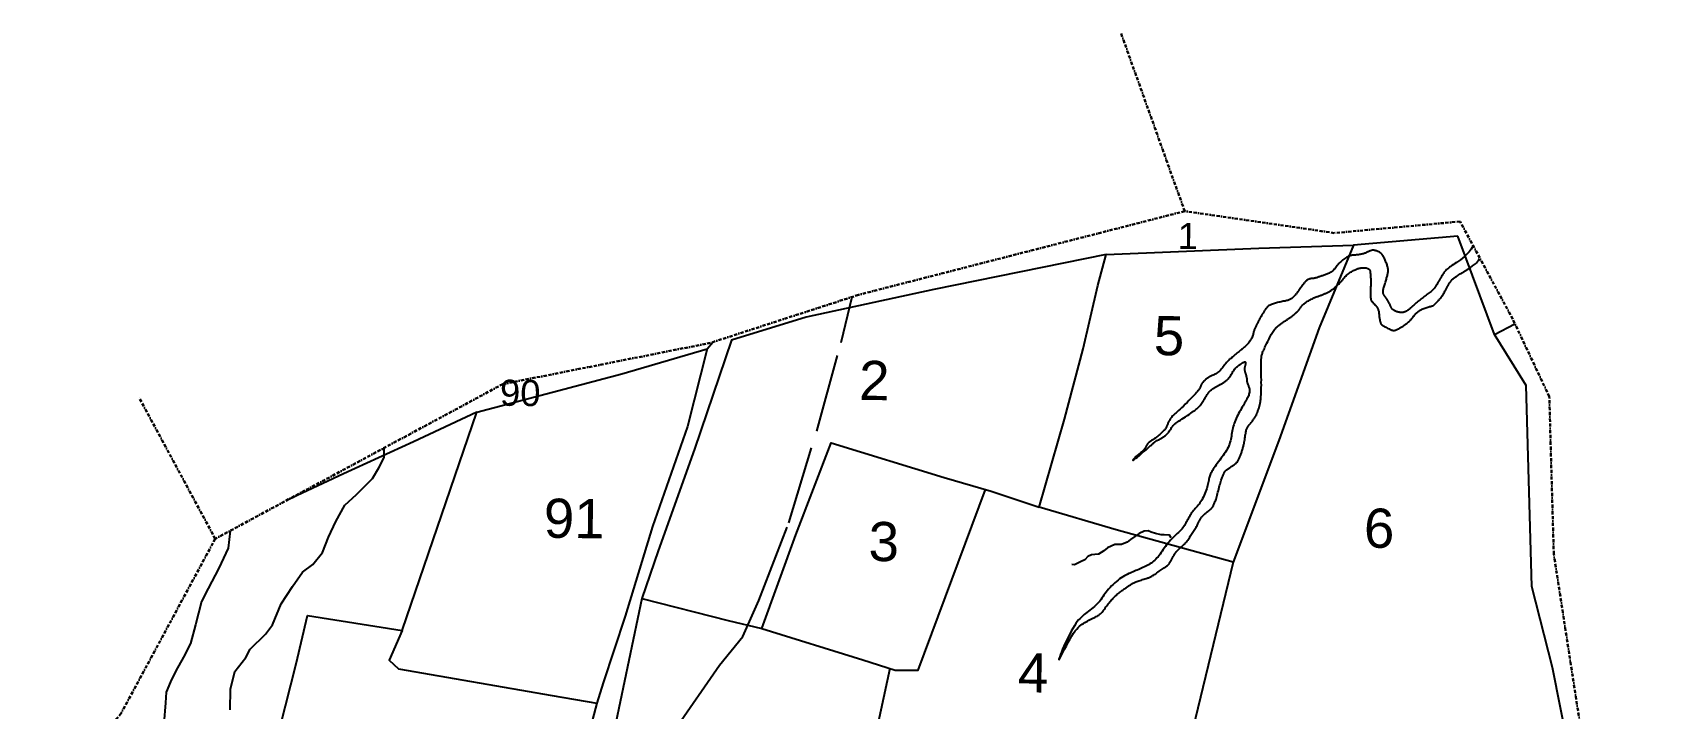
# Model space of a CAD drawing. Header units: inches. Extents: x 304037 to 460575, y 1453943 to 1639883.
# Drawn here: x 341790 to 342824, y 1601102 to 1601528 of the extents above; entities that cross this region are included whole.
import ezdxf

# ---------------------------------------------------------------- set-up
doc = ezdxf.new("R2010")
doc.units = ezdxf.units.IN
doc.header["$MEASUREMENT"] = 0
doc.linetypes.add('ACAD_ISO02W100', pattern=[15, 12, -3])
doc.linetypes.add('BORDER', pattern=[1.75, 0.5, -0.25, 0.5, -0.25, 0, -0.25])
for name, color, linetype in [('CARTTRACK', 30, 'ACAD_ISO02W100'), ('NALA', 4, 'Continuous'), ('SURVEY_BND', 7, 'Continuous'), ('SURVEY_NO', 7, 'Continuous'), ('VILLAGE_AREA', 1, 'Continuous')]:
    doc.layers.add(name, color=color, linetype=linetype)
doc.layers.add('VILL_BOUNDARY', color=6, linetype='BORDER', lineweight=30)
doc.styles.get("Standard").update_dxf_attribs({"font": 'arial.ttf'})

# ---------------------------------------------------------------- blocks, each defined once
blk = doc.blocks.new('KANUPURUPALLE')
at = {"layer": 'CARTTRACK'}
blk.add_lwpolyline([(-505.95, 1123.15), (-499.32, 1133.04), (-495.8, 1137.51), (-493.38, 1143.06), (-488.97, 1155), (-484.88, 1169.11), (-481.31, 1182.71), (-479.71, 1189.74)], dxfattribs=at)
at = {"layer": 'NALA'}
for points in [[(-384.65, 1198.82), (-384.97, 1198.33), (-385.29, 1197.9), (-385.62, 1197.53), (-385.95, 1197.2), (-386.27, 1196.92), (-386.58, 1196.67), (-386.88, 1196.45), (-387.16, 1196.25), (-387.42, 1196.08), (-387.66, 1195.92), (-387.88, 1195.77), (-388.07, 1195.63), (-388.26, 1195.51), (-388.42, 1195.38), (-388.57, 1195.27), (-388.7, 1195.15), (-388.82, 1195.03), (-388.92, 1194.91), (-389.02, 1194.8), (-389.1, 1194.68), (-389.18, 1194.56), (-389.25, 1194.45), (-389.32, 1194.33), (-389.38, 1194.22), (-389.44, 1194.1), (-389.51, 1193.99), (-389.57, 1193.88), (-389.63, 1193.77), (-389.69, 1193.66), (-389.75, 1193.56), (-389.81, 1193.45), (-389.87, 1193.34), (-389.93, 1193.24), (-389.99, 1193.13), (-390.05, 1193.03), (-390.11, 1192.92), (-390.17, 1192.82), (-390.23, 1192.73), (-390.28, 1192.63), (-390.34, 1192.55), (-390.39, 1192.46), (-390.45, 1192.38), (-390.51, 1192.3), (-390.57, 1192.22), (-390.65, 1192.14), (-390.73, 1192.06), (-390.81, 1191.97), (-390.92, 1191.88), (-391.03, 1191.78), (-391.16, 1191.68), (-391.3, 1191.57), (-391.44, 1191.45), (-391.6, 1191.33), (-391.75, 1191.21), (-391.91, 1191.09), (-392.07, 1190.97), (-392.23, 1190.85), (-392.38, 1190.73), (-392.53, 1190.6), (-392.68, 1190.48), (-392.83, 1190.36), (-392.98, 1190.24), (-393.12, 1190.12), (-393.26, 1189.99), (-393.39, 1189.87), (-393.53, 1189.75), (-393.65, 1189.63), (-393.78, 1189.51), (-393.9, 1189.4), (-394.01, 1189.3), (-394.12, 1189.2), (-394.22, 1189.1), (-394.31, 1189.02), (-394.4, 1188.95), (-394.49, 1188.88), (-394.57, 1188.82), (-394.64, 1188.76), (-394.72, 1188.72), (-394.79, 1188.68), (-394.86, 1188.64), (-394.93, 1188.61), (-395.01, 1188.58), (-395.08, 1188.55), (-395.16, 1188.53), (-395.23, 1188.51), (-395.31, 1188.5), (-395.39, 1188.49), (-395.47, 1188.49), (-395.55, 1188.48), (-395.63, 1188.49), (-395.71, 1188.49), (-395.79, 1188.5), (-395.87, 1188.51), (-395.96, 1188.53), (-396.04, 1188.55), (-396.13, 1188.57), (-396.22, 1188.6), (-396.31, 1188.63), (-396.39, 1188.66), (-396.48, 1188.69), (-396.56, 1188.73), (-396.64, 1188.77), (-396.71, 1188.81), (-396.78, 1188.85), (-396.83, 1188.89), (-396.88, 1188.93), (-396.93, 1188.98), (-396.97, 1189.02), (-397, 1189.07), (-397.03, 1189.12), (-397.06, 1189.17), (-397.09, 1189.23), (-397.12, 1189.29), (-397.14, 1189.35), (-397.17, 1189.42), (-397.21, 1189.5), (-397.24, 1189.57), (-397.28, 1189.65), (-397.32, 1189.73), (-397.36, 1189.82), (-397.41, 1189.91), (-397.46, 1190), (-397.51, 1190.09), (-397.57, 1190.18), (-397.63, 1190.27), (-397.68, 1190.36), (-397.74, 1190.45), (-397.8, 1190.53), (-397.85, 1190.6), (-397.9, 1190.67), (-397.95, 1190.74), (-397.99, 1190.8), (-398.04, 1190.86), (-398.08, 1190.91), (-398.12, 1190.97), (-398.15, 1191.02), (-398.19, 1191.07), (-398.22, 1191.12), (-398.25, 1191.17), (-398.28, 1191.22), (-398.3, 1191.26), (-398.32, 1191.31), (-398.34, 1191.36), (-398.36, 1191.42), (-398.37, 1191.47), (-398.38, 1191.52), (-398.38, 1191.58), (-398.38, 1191.65), (-398.38, 1191.73), (-398.37, 1191.81), (-398.35, 1191.91), (-398.33, 1192.02), (-398.3, 1192.15), (-398.26, 1192.28), (-398.22, 1192.43), (-398.18, 1192.59), (-398.14, 1192.75), (-398.09, 1192.91), (-398.04, 1193.08), (-397.99, 1193.24), (-397.95, 1193.4), (-397.9, 1193.55), (-397.86, 1193.7), (-397.81, 1193.85), (-397.78, 1193.99), (-397.74, 1194.13), (-397.71, 1194.27), (-397.69, 1194.4), (-397.67, 1194.53), (-397.65, 1194.65), (-397.64, 1194.77), (-397.64, 1194.9), (-397.65, 1195.02), (-397.66, 1195.14), (-397.68, 1195.26), (-397.7, 1195.39), (-397.74, 1195.52), (-397.78, 1195.65), (-397.83, 1195.78), (-397.88, 1195.92), (-397.94, 1196.05), (-398, 1196.19), (-398.06, 1196.32), (-398.12, 1196.46), (-398.18, 1196.6), (-398.24, 1196.73), (-398.3, 1196.86), (-398.37, 1196.99), (-398.44, 1197.11), (-398.52, 1197.22), (-398.6, 1197.33), (-398.69, 1197.43), (-398.79, 1197.52), (-398.9, 1197.6), (-399.02, 1197.67), (-399.13, 1197.73), (-399.25, 1197.78), (-399.37, 1197.83), (-399.48, 1197.87), (-399.59, 1197.9), (-399.69, 1197.92), (-399.78, 1197.94), (-399.87, 1197.95), (-399.95, 1197.96), (-400.04, 1197.96), (-400.11, 1197.95), (-400.19, 1197.93), (-400.28, 1197.91), (-400.36, 1197.89), (-400.44, 1197.85), (-400.53, 1197.82), (-400.62, 1197.78), (-400.71, 1197.73), (-400.8, 1197.69), (-400.89, 1197.65), (-400.98, 1197.6), (-401.07, 1197.56), (-401.17, 1197.52), (-401.26, 1197.48), (-401.36, 1197.45), (-401.47, 1197.41), (-401.57, 1197.38), (-401.69, 1197.35), (-401.81, 1197.32), (-401.94, 1197.29), (-402.08, 1197.27), (-402.23, 1197.25), (-402.37, 1197.23), (-402.52, 1197.21), (-402.66, 1197.19), (-402.8, 1197.18), (-402.93, 1197.17), (-403.05, 1197.15), (-403.17, 1197.14), (-403.28, 1197.12), (-403.39, 1197.1), (-403.5, 1197.07), (-403.61, 1197.04), (-403.73, 1196.99), (-403.86, 1196.92), (-404, 1196.85), (-404.15, 1196.75), (-404.31, 1196.65), (-404.47, 1196.54), (-404.62, 1196.41), (-404.78, 1196.28), (-404.93, 1196.14), (-405.07, 1195.99), (-405.21, 1195.84), (-405.33, 1195.69), (-405.45, 1195.54), (-405.57, 1195.39), (-405.68, 1195.24), (-405.79, 1195.1), (-405.9, 1194.97), (-406.02, 1194.85), (-406.14, 1194.74), (-406.26, 1194.63), (-406.38, 1194.54), (-406.51, 1194.46), (-406.64, 1194.38), (-406.78, 1194.32), (-406.91, 1194.25), (-407.04, 1194.19), (-407.17, 1194.14), (-407.3, 1194.09), (-407.43, 1194.04), (-407.56, 1194), (-407.68, 1193.95), (-407.8, 1193.91), (-407.92, 1193.87), (-408.04, 1193.83), (-408.15, 1193.79), (-408.26, 1193.75), (-408.37, 1193.71), (-408.47, 1193.67), (-408.58, 1193.64), (-408.69, 1193.6), (-408.8, 1193.58), (-408.91, 1193.55), (-409.03, 1193.53), (-409.15, 1193.51), (-409.28, 1193.5), (-409.4, 1193.48), (-409.52, 1193.46), (-409.64, 1193.43), (-409.75, 1193.4), (-409.86, 1193.36), (-409.96, 1193.3), (-410.06, 1193.24), (-410.16, 1193.16), (-410.25, 1193.08), (-410.33, 1192.98), (-410.42, 1192.87), (-410.51, 1192.76), (-410.6, 1192.64), (-410.7, 1192.51), (-410.8, 1192.37), (-410.89, 1192.23), (-410.99, 1192.08), (-411.09, 1191.94), (-411.19, 1191.8), (-411.28, 1191.66), (-411.37, 1191.53), (-411.46, 1191.41), (-411.55, 1191.3), (-411.63, 1191.19), (-411.71, 1191.09), (-411.79, 1191), (-411.86, 1190.9), (-411.94, 1190.82), (-412.02, 1190.73), (-412.1, 1190.65), (-412.19, 1190.57), (-412.27, 1190.49), (-412.36, 1190.41), (-412.45, 1190.34), (-412.55, 1190.28), (-412.65, 1190.22), (-412.75, 1190.17), (-412.87, 1190.13), (-412.98, 1190.09), (-413.11, 1190.06), (-413.24, 1190.03), (-413.37, 1190), (-413.52, 1189.97), (-413.67, 1189.95), (-413.83, 1189.91), (-413.99, 1189.88), (-414.16, 1189.83), (-414.33, 1189.79), (-414.51, 1189.74), (-414.68, 1189.69), (-414.84, 1189.65), (-415, 1189.6), (-415.16, 1189.55), (-415.3, 1189.51), (-415.43, 1189.46), (-415.55, 1189.41), (-415.67, 1189.36), (-415.78, 1189.29), (-415.89, 1189.21), (-416.01, 1189.11), (-416.12, 1188.98), (-416.24, 1188.84), (-416.36, 1188.67), (-416.49, 1188.5), (-416.61, 1188.31), (-416.72, 1188.12), (-416.84, 1187.93), (-416.94, 1187.75), (-417.03, 1187.58), (-417.11, 1187.44), (-417.19, 1187.3), (-417.25, 1187.19), (-417.3, 1187.08), (-417.35, 1186.99), (-417.4, 1186.9), (-417.44, 1186.81), (-417.48, 1186.73), (-417.53, 1186.65), (-417.57, 1186.56), (-417.61, 1186.48), (-417.65, 1186.39), (-417.7, 1186.3), (-417.74, 1186.21), (-417.78, 1186.12), (-417.82, 1186.03), (-417.87, 1185.94), (-417.91, 1185.84), (-417.95, 1185.74), (-417.99, 1185.64), (-418.03, 1185.54), (-418.07, 1185.43), (-418.1, 1185.32), (-418.13, 1185.2), (-418.16, 1185.08), (-418.19, 1184.95), (-418.22, 1184.83), (-418.25, 1184.69), (-418.29, 1184.55), (-418.34, 1184.41), (-418.4, 1184.26), (-418.48, 1184.11), (-418.57, 1183.96), (-418.67, 1183.8), (-418.78, 1183.64), (-418.9, 1183.49), (-419.03, 1183.34), (-419.16, 1183.2), (-419.28, 1183.06), (-419.41, 1182.94), (-419.53, 1182.83), (-419.64, 1182.73), (-419.75, 1182.64), (-419.86, 1182.55), (-419.97, 1182.47), (-420.09, 1182.38), (-420.21, 1182.28), (-420.33, 1182.18), (-420.47, 1182.07), (-420.61, 1181.95), (-420.76, 1181.82), (-420.9, 1181.69), (-421.05, 1181.56), (-421.19, 1181.43), (-421.32, 1181.32), (-421.44, 1181.21), (-421.56, 1181.11), (-421.66, 1181.03), (-421.76, 1180.95), (-421.85, 1180.87), (-421.94, 1180.79), (-422.03, 1180.69), (-422.13, 1180.59), (-422.23, 1180.47), (-422.34, 1180.32), (-422.46, 1180.16), (-422.58, 1179.99), (-422.71, 1179.81), (-422.85, 1179.64), (-422.99, 1179.46), (-423.13, 1179.3), (-423.28, 1179.14), (-423.42, 1179.01), (-423.57, 1178.89), (-423.71, 1178.79), (-423.85, 1178.7), (-423.99, 1178.63), (-424.13, 1178.56), (-424.26, 1178.5), (-424.38, 1178.44), (-424.5, 1178.38), (-424.61, 1178.33), (-424.72, 1178.27), (-424.82, 1178.22), (-424.92, 1178.16), (-425.02, 1178.1), (-425.11, 1178.03), (-425.21, 1177.96), (-425.3, 1177.89), (-425.4, 1177.81), (-425.49, 1177.72), (-425.58, 1177.63), (-425.67, 1177.54), (-425.75, 1177.45), (-425.83, 1177.35), (-425.9, 1177.26), (-425.96, 1177.17), (-426.01, 1177.08), (-426.05, 1176.99), (-426.1, 1176.9), (-426.13, 1176.81), (-426.17, 1176.73), (-426.2, 1176.65), (-426.23, 1176.57), (-426.26, 1176.5), (-426.3, 1176.42), (-426.35, 1176.33), (-426.41, 1176.24), (-426.49, 1176.12), (-426.6, 1175.98), (-426.74, 1175.82), (-426.91, 1175.62), (-427.12, 1175.39), (-427.36, 1175.13), (-427.62, 1174.85), (-427.9, 1174.56), (-428.19, 1174.26), (-428.47, 1173.97), (-428.75, 1173.69), (-429.01, 1173.44), (-429.25, 1173.21), (-429.46, 1173.01), (-429.66, 1172.83), (-429.83, 1172.67), (-429.99, 1172.53), (-430.13, 1172.4), (-430.25, 1172.28), (-430.37, 1172.16), (-430.47, 1172.04), (-430.56, 1171.93), (-430.65, 1171.81), (-430.73, 1171.7), (-430.79, 1171.58), (-430.86, 1171.47), (-430.92, 1171.36), (-430.97, 1171.25), (-431.02, 1171.14), (-431.07, 1171.03), (-431.11, 1170.92), (-431.15, 1170.82), (-431.19, 1170.72), (-431.23, 1170.62), (-431.27, 1170.53), (-431.3, 1170.45), (-431.34, 1170.37), (-431.38, 1170.29), (-431.42, 1170.22), (-431.47, 1170.15), (-431.53, 1170.07), (-431.6, 1169.99), (-431.68, 1169.9), (-431.78, 1169.8), (-431.89, 1169.69), (-432.02, 1169.57), (-432.16, 1169.44), (-432.3, 1169.31), (-432.45, 1169.18), (-432.59, 1169.06), (-432.73, 1168.94), (-432.86, 1168.83), (-432.97, 1168.74), (-433.08, 1168.66), (-433.17, 1168.59), (-433.26, 1168.53), (-433.34, 1168.48), (-433.41, 1168.43), (-433.48, 1168.39), (-433.55, 1168.35), (-433.61, 1168.3), (-433.68, 1168.26), (-433.75, 1168.21), (-433.81, 1168.16), (-433.88, 1168.11), (-433.94, 1168.06), (-434, 1168), (-434.05, 1167.94), (-434.11, 1167.88), (-434.16, 1167.82), (-434.2, 1167.75), (-434.25, 1167.68), (-434.29, 1167.61), (-434.34, 1167.54), (-434.38, 1167.46), (-434.43, 1167.38), (-434.48, 1167.29), (-434.53, 1167.2), (-434.58, 1167.12), (-434.64, 1167.03), (-434.71, 1166.93), (-434.78, 1166.84), (-434.86, 1166.75), (-434.95, 1166.66), (-435.05, 1166.57), (-435.16, 1166.48), (-435.28, 1166.39), (-435.4, 1166.29), (-435.53, 1166.2), (-435.66, 1166.09), (-435.79, 1165.98), (-435.91, 1165.87), (-436.04, 1165.74), (-436.15, 1165.62), (-436.25, 1165.5), (-436.33, 1165.4), (-436.37, 1165.33), (-436.37, 1165.29), (-436.34, 1165.29), (-436.25, 1165.34), (-436.1, 1165.45), (-435.91, 1165.6), (-435.68, 1165.79), (-435.42, 1166.01), (-435.16, 1166.25), (-434.89, 1166.49), (-434.62, 1166.72), (-434.38, 1166.94), (-434.17, 1167.13), (-433.99, 1167.3), (-433.83, 1167.44), (-433.69, 1167.57), (-433.57, 1167.67), (-433.47, 1167.77), (-433.38, 1167.85), (-433.3, 1167.92), (-433.23, 1167.99), (-433.16, 1168.05), (-433.1, 1168.1), (-433.04, 1168.15), (-432.98, 1168.2), (-432.93, 1168.24), (-432.88, 1168.28), (-432.82, 1168.32), (-432.77, 1168.35), (-432.71, 1168.38), (-432.65, 1168.41), (-432.59, 1168.44), (-432.53, 1168.47), (-432.47, 1168.5), (-432.41, 1168.53), (-432.35, 1168.56), (-432.29, 1168.59), (-432.23, 1168.63), (-432.17, 1168.66), (-432.11, 1168.7), (-432.04, 1168.74), (-431.97, 1168.78), (-431.9, 1168.83), (-431.82, 1168.88), (-431.73, 1168.94), (-431.64, 1169.01), (-431.54, 1169.08), (-431.44, 1169.16), (-431.34, 1169.25), (-431.23, 1169.35), (-431.13, 1169.45), (-431.03, 1169.57), (-430.94, 1169.69), (-430.85, 1169.83), (-430.76, 1169.96), (-430.67, 1170.1), (-430.59, 1170.24), (-430.5, 1170.37), (-430.42, 1170.5), (-430.34, 1170.61), (-430.26, 1170.72), (-430.17, 1170.81), (-430.08, 1170.9), (-429.97, 1170.99), (-429.85, 1171.08), (-429.71, 1171.18), (-429.55, 1171.29), (-429.36, 1171.42), (-429.14, 1171.56), (-428.9, 1171.72), (-428.65, 1171.9), (-428.38, 1172.07), (-428.11, 1172.25), (-427.85, 1172.43), (-427.6, 1172.61), (-427.37, 1172.77), (-427.16, 1172.93), (-426.98, 1173.07), (-426.81, 1173.2), (-426.67, 1173.33), (-426.53, 1173.46), (-426.41, 1173.58), (-426.29, 1173.71), (-426.19, 1173.84), (-426.08, 1173.98), (-425.97, 1174.13), (-425.87, 1174.28), (-425.77, 1174.42), (-425.68, 1174.57), (-425.59, 1174.72), (-425.5, 1174.86), (-425.42, 1174.99), (-425.35, 1175.11), (-425.28, 1175.23), (-425.22, 1175.34), (-425.16, 1175.43), (-425.1, 1175.53), (-425.04, 1175.61), (-424.99, 1175.69), (-424.93, 1175.77), (-424.88, 1175.84), (-424.82, 1175.91), (-424.77, 1175.97), (-424.71, 1176.03), (-424.66, 1176.09), (-424.6, 1176.14), (-424.55, 1176.19), (-424.49, 1176.24), (-424.43, 1176.29), (-424.37, 1176.34), (-424.32, 1176.38), (-424.25, 1176.43), (-424.19, 1176.47), (-424.12, 1176.52), (-424.05, 1176.57), (-423.97, 1176.61), (-423.89, 1176.66), (-423.8, 1176.71), (-423.72, 1176.76), (-423.63, 1176.81), (-423.53, 1176.86), (-423.44, 1176.91), (-423.35, 1176.96), (-423.27, 1177.01), (-423.19, 1177.06), (-423.11, 1177.1), (-423.03, 1177.15), (-422.95, 1177.2), (-422.87, 1177.25), (-422.79, 1177.3), (-422.71, 1177.35), (-422.63, 1177.41), (-422.54, 1177.47), (-422.44, 1177.54), (-422.34, 1177.61), (-422.24, 1177.69), (-422.14, 1177.78), (-422.04, 1177.87), (-421.94, 1177.98), (-421.84, 1178.1), (-421.75, 1178.23), (-421.65, 1178.37), (-421.56, 1178.52), (-421.48, 1178.66), (-421.39, 1178.81), (-421.3, 1178.96), (-421.22, 1179.09), (-421.14, 1179.22), (-421.06, 1179.34), (-420.99, 1179.44), (-420.91, 1179.53), (-420.83, 1179.62), (-420.76, 1179.69), (-420.68, 1179.76), (-420.61, 1179.83), (-420.53, 1179.89), (-420.46, 1179.95), (-420.38, 1180.01), (-420.31, 1180.07), (-420.23, 1180.12), (-420.16, 1180.17), (-420.09, 1180.22), (-420.03, 1180.27), (-419.97, 1180.31), (-419.91, 1180.35), (-419.86, 1180.39), (-419.81, 1180.42), (-419.76, 1180.45), (-419.72, 1180.48), (-419.68, 1180.5), (-419.64, 1180.52), (-419.6, 1180.54), (-419.56, 1180.56), (-419.53, 1180.57), (-419.49, 1180.58), (-419.46, 1180.58), (-419.43, 1180.58), (-419.4, 1180.58), (-419.37, 1180.58), (-419.35, 1180.56), (-419.33, 1180.55), (-419.32, 1180.53), (-419.31, 1180.51), (-419.3, 1180.48), (-419.3, 1180.45), (-419.29, 1180.41), (-419.3, 1180.37), (-419.3, 1180.33), (-419.31, 1180.28), (-419.32, 1180.23), (-419.33, 1180.18), (-419.34, 1180.12), (-419.36, 1180.07), (-419.37, 1180.01), (-419.39, 1179.95), (-419.4, 1179.89), (-419.42, 1179.83), (-419.43, 1179.77), (-419.44, 1179.71), (-419.45, 1179.64), (-419.45, 1179.58), (-419.45, 1179.52), (-419.45, 1179.46), (-419.45, 1179.39), (-419.44, 1179.33), (-419.43, 1179.26), (-419.41, 1179.2), (-419.4, 1179.13), (-419.38, 1179.06), (-419.35, 1178.99), (-419.33, 1178.92), (-419.3, 1178.84), (-419.28, 1178.77), (-419.25, 1178.69), (-419.23, 1178.61), (-419.2, 1178.53), (-419.18, 1178.44), (-419.16, 1178.36), (-419.14, 1178.26), (-419.12, 1178.16), (-419.1, 1178.06), (-419.09, 1177.95), (-419.08, 1177.84), (-419.06, 1177.73), (-419.05, 1177.62), (-419.02, 1177.5), (-419, 1177.39), (-418.97, 1177.27), (-418.93, 1177.16), (-418.88, 1177.05), (-418.83, 1176.94), (-418.78, 1176.83), (-418.74, 1176.72), (-418.7, 1176.6), (-418.67, 1176.48), (-418.65, 1176.36), (-418.64, 1176.23), (-418.64, 1176.09), (-418.66, 1175.95), (-418.68, 1175.81), (-418.72, 1175.67), (-418.76, 1175.52), (-418.81, 1175.37), (-418.87, 1175.22), (-418.94, 1175.07), (-419.01, 1174.92), (-419.09, 1174.76), (-419.18, 1174.6), (-419.27, 1174.43), (-419.38, 1174.25), (-419.49, 1174.06), (-419.6, 1173.86), (-419.73, 1173.64), (-419.86, 1173.41), (-420, 1173.16), (-420.13, 1172.91), (-420.27, 1172.66), (-420.4, 1172.4), (-420.52, 1172.14), (-420.64, 1171.89), (-420.74, 1171.64), (-420.84, 1171.39), (-420.92, 1171.15), (-420.99, 1170.91), (-421.06, 1170.67), (-421.12, 1170.43), (-421.17, 1170.19), (-421.21, 1169.95), (-421.25, 1169.71), (-421.29, 1169.46), (-421.32, 1169.21), (-421.36, 1168.95), (-421.41, 1168.7), (-421.46, 1168.45), (-421.53, 1168.2), (-421.6, 1167.95), (-421.7, 1167.7), (-421.81, 1167.46), (-421.93, 1167.21), (-422.06, 1166.97), (-422.21, 1166.72), (-422.37, 1166.48), (-422.53, 1166.23), (-422.71, 1165.99), (-422.88, 1165.73), (-423.07, 1165.48), (-423.25, 1165.23), (-423.43, 1164.99), (-423.6, 1164.75), (-423.76, 1164.52), (-423.92, 1164.3), (-424.05, 1164.09), (-424.17, 1163.9), (-424.27, 1163.72), (-424.36, 1163.55), (-424.43, 1163.38), (-424.49, 1163.22), (-424.55, 1163.06), (-424.59, 1162.9), (-424.64, 1162.74), (-424.67, 1162.56), (-424.71, 1162.38), (-424.75, 1162.2), (-424.78, 1162), (-424.83, 1161.79), (-424.88, 1161.58), (-424.93, 1161.35), (-425, 1161.11), (-425.08, 1160.86), (-425.16, 1160.61), (-425.26, 1160.35), (-425.37, 1160.09), (-425.48, 1159.84), (-425.61, 1159.59), (-425.73, 1159.35), (-425.87, 1159.13), (-426, 1158.92), (-426.14, 1158.73), (-426.28, 1158.55), (-426.43, 1158.37), (-426.57, 1158.21), (-426.7, 1158.05), (-426.84, 1157.89), (-426.97, 1157.74), (-427.1, 1157.57), (-427.22, 1157.41), (-427.33, 1157.24), (-427.44, 1157.07), (-427.55, 1156.9), (-427.65, 1156.72), (-427.75, 1156.54), (-427.84, 1156.36), (-427.93, 1156.18), (-428.02, 1155.99), (-428.11, 1155.81), (-428.21, 1155.62), (-428.31, 1155.43), (-428.43, 1155.25), (-428.56, 1155.06), (-428.7, 1154.88), (-428.86, 1154.7), (-429.04, 1154.52), (-429.23, 1154.34), (-429.43, 1154.15), (-429.63, 1153.96), (-429.84, 1153.77), (-430.05, 1153.56), (-430.26, 1153.35), (-430.46, 1153.13), (-430.65, 1152.89), (-430.84, 1152.65), (-431.02, 1152.41), (-431.2, 1152.16), (-431.37, 1151.91), (-431.54, 1151.67), (-431.7, 1151.44), (-431.86, 1151.21), (-432.01, 1150.99), (-432.17, 1150.78), (-432.32, 1150.58), (-432.48, 1150.39), (-432.64, 1150.21), (-432.8, 1150.04), (-432.98, 1149.88), (-433.16, 1149.72), (-433.35, 1149.58), (-433.55, 1149.45), (-433.75, 1149.32), (-433.96, 1149.2), (-434.17, 1149.08), (-434.38, 1148.98), (-434.6, 1148.87), (-434.81, 1148.77), (-435.03, 1148.67), (-435.25, 1148.58), (-435.47, 1148.49), (-435.69, 1148.4), (-435.9, 1148.3), (-436.12, 1148.21), (-436.34, 1148.12), (-436.56, 1148.02), (-436.78, 1147.92), (-437, 1147.81), (-437.22, 1147.69), (-437.44, 1147.56), (-437.67, 1147.42), (-437.91, 1147.27), (-438.15, 1147.09), (-438.39, 1146.9), (-438.64, 1146.7), (-438.89, 1146.47), (-439.14, 1146.24), (-439.38, 1146), (-439.61, 1145.76), (-439.83, 1145.51), (-440.03, 1145.26), (-440.21, 1145.02), (-440.38, 1144.78), (-440.54, 1144.55), (-440.69, 1144.31), (-440.84, 1144.09), (-441, 1143.86), (-441.16, 1143.64), (-441.33, 1143.43), (-441.53, 1143.22), (-441.73, 1143.02), (-441.95, 1142.82), (-442.18, 1142.63), (-442.41, 1142.44), (-442.64, 1142.25), (-442.87, 1142.07), (-443.09, 1141.9), (-443.31, 1141.73), (-443.52, 1141.55), (-443.73, 1141.37), (-443.94, 1141.18), (-444.14, 1140.97), (-444.35, 1140.73), (-444.56, 1140.46), (-444.77, 1140.15), (-444.99, 1139.79), (-445.22, 1139.4), (-445.45, 1138.98), (-445.68, 1138.54), (-445.91, 1138.08), (-446.13, 1137.61), (-446.35, 1137.13), (-446.55, 1136.66), (-446.74, 1136.2), (-446.92, 1135.77), (-447.07, 1135.38), (-447.18, 1135.06), (-447.26, 1134.81), (-447.3, 1134.66), (-447.29, 1134.61), (-447.22, 1134.7), (-447.09, 1134.93), (-446.92, 1135.27), (-446.7, 1135.71), (-446.45, 1136.21), (-446.18, 1136.74), (-445.9, 1137.29), (-445.62, 1137.81), (-445.35, 1138.29), (-445.09, 1138.7), (-444.86, 1139.04), (-444.63, 1139.32), (-444.42, 1139.56), (-444.21, 1139.76), (-444.01, 1139.93), (-443.81, 1140.08), (-443.61, 1140.21), (-443.41, 1140.34), (-443.2, 1140.46), (-442.99, 1140.58), (-442.78, 1140.7), (-442.58, 1140.81), (-442.38, 1140.91), (-442.19, 1141.01), (-442.01, 1141.1), (-441.84, 1141.19), (-441.69, 1141.27), (-441.54, 1141.35), (-441.41, 1141.43), (-441.28, 1141.52), (-441.15, 1141.61), (-441.03, 1141.71), (-440.91, 1141.83), (-440.78, 1141.96), (-440.66, 1142.11), (-440.54, 1142.27), (-440.42, 1142.43), (-440.3, 1142.6), (-440.19, 1142.77), (-440.07, 1142.94), (-439.96, 1143.1), (-439.84, 1143.26), (-439.73, 1143.41), (-439.62, 1143.55), (-439.51, 1143.69), (-439.4, 1143.82), (-439.28, 1143.95), (-439.17, 1144.08), (-439.05, 1144.2), (-438.92, 1144.33), (-438.79, 1144.45), (-438.67, 1144.56), (-438.53, 1144.68), (-438.4, 1144.79), (-438.27, 1144.9), (-438.14, 1145.01), (-438.02, 1145.11), (-437.89, 1145.21), (-437.77, 1145.3), (-437.65, 1145.4), (-437.54, 1145.48), (-437.42, 1145.57), (-437.31, 1145.65), (-437.2, 1145.73), (-437.1, 1145.81), (-436.99, 1145.89), (-436.89, 1145.96), (-436.79, 1146.03), (-436.69, 1146.1), (-436.59, 1146.17), (-436.49, 1146.23), (-436.39, 1146.29), (-436.29, 1146.35), (-436.2, 1146.4), (-436.1, 1146.46), (-435.99, 1146.51), (-435.89, 1146.56), (-435.77, 1146.61), (-435.64, 1146.66), (-435.5, 1146.72), (-435.35, 1146.78), (-435.19, 1146.84), (-435.01, 1146.9), (-434.82, 1146.96), (-434.63, 1147.03), (-434.45, 1147.09), (-434.27, 1147.15), (-434.11, 1147.21), (-433.96, 1147.26), (-433.83, 1147.3), (-433.71, 1147.34), (-433.61, 1147.38), (-433.51, 1147.43), (-433.42, 1147.47), (-433.32, 1147.53), (-433.21, 1147.59), (-433.09, 1147.67), (-432.95, 1147.76), (-432.8, 1147.86), (-432.64, 1147.97), (-432.47, 1148.09), (-432.3, 1148.22), (-432.12, 1148.34), (-431.95, 1148.46), (-431.79, 1148.57), (-431.64, 1148.68), (-431.5, 1148.78), (-431.36, 1148.87), (-431.24, 1148.96), (-431.13, 1149.04), (-431.03, 1149.11), (-430.94, 1149.19), (-430.86, 1149.25), (-430.79, 1149.32), (-430.72, 1149.38), (-430.67, 1149.44), (-430.61, 1149.5), (-430.56, 1149.56), (-430.52, 1149.63), (-430.48, 1149.7), (-430.43, 1149.77), (-430.39, 1149.85), (-430.34, 1149.93), (-430.29, 1150.02), (-430.25, 1150.11), (-430.2, 1150.21), (-430.14, 1150.31), (-430.09, 1150.42), (-430.04, 1150.52), (-429.98, 1150.63), (-429.92, 1150.75), (-429.85, 1150.86), (-429.79, 1150.98), (-429.72, 1151.09), (-429.64, 1151.21), (-429.56, 1151.32), (-429.48, 1151.43), (-429.39, 1151.54), (-429.29, 1151.64), (-429.2, 1151.74), (-429.1, 1151.84), (-429, 1151.94), (-428.9, 1152.03), (-428.8, 1152.12), (-428.7, 1152.21), (-428.6, 1152.29), (-428.51, 1152.37), (-428.42, 1152.45), (-428.33, 1152.54), (-428.24, 1152.62), (-428.15, 1152.72), (-428.06, 1152.82), (-427.97, 1152.93), (-427.88, 1153.05), (-427.79, 1153.18), (-427.69, 1153.32), (-427.6, 1153.47), (-427.5, 1153.62), (-427.41, 1153.77), (-427.31, 1153.93), (-427.21, 1154.09), (-427.11, 1154.25), (-427.01, 1154.41), (-426.92, 1154.57), (-426.82, 1154.73), (-426.73, 1154.88), (-426.64, 1155.02), (-426.55, 1155.16), (-426.48, 1155.3), (-426.4, 1155.43), (-426.34, 1155.55), (-426.28, 1155.67), (-426.22, 1155.78), (-426.17, 1155.88), (-426.12, 1155.98), (-426.07, 1156.08), (-426.03, 1156.17), (-425.98, 1156.27), (-425.94, 1156.36), (-425.89, 1156.44), (-425.84, 1156.53), (-425.79, 1156.61), (-425.74, 1156.69), (-425.68, 1156.77), (-425.62, 1156.85), (-425.55, 1156.93), (-425.48, 1157), (-425.4, 1157.08), (-425.32, 1157.15), (-425.24, 1157.22), (-425.17, 1157.29), (-425.09, 1157.35), (-425.01, 1157.42), (-424.94, 1157.48), (-424.87, 1157.54), (-424.8, 1157.59), (-424.74, 1157.64), (-424.68, 1157.69), (-424.62, 1157.74), (-424.57, 1157.78), (-424.51, 1157.83), (-424.46, 1157.87), (-424.42, 1157.91), (-424.37, 1157.95), (-424.32, 1157.98), (-424.28, 1158.02), (-424.24, 1158.07), (-424.19, 1158.11), (-424.15, 1158.16), (-424.11, 1158.22), (-424.07, 1158.28), (-424.03, 1158.34), (-423.99, 1158.42), (-423.94, 1158.5), (-423.9, 1158.59), (-423.85, 1158.69), (-423.81, 1158.8), (-423.76, 1158.92), (-423.71, 1159.05), (-423.65, 1159.2), (-423.6, 1159.36), (-423.55, 1159.53), (-423.49, 1159.71), (-423.43, 1159.92), (-423.38, 1160.13), (-423.32, 1160.37), (-423.26, 1160.61), (-423.2, 1160.86), (-423.14, 1161.11), (-423.08, 1161.36), (-423.02, 1161.6), (-422.96, 1161.83), (-422.91, 1162.04), (-422.85, 1162.24), (-422.8, 1162.41), (-422.74, 1162.57), (-422.69, 1162.71), (-422.64, 1162.84), (-422.59, 1162.96), (-422.54, 1163.07), (-422.5, 1163.18), (-422.45, 1163.28), (-422.41, 1163.38), (-422.37, 1163.47), (-422.33, 1163.56), (-422.29, 1163.64), (-422.24, 1163.72), (-422.2, 1163.8), (-422.15, 1163.86), (-422.09, 1163.93), (-422.04, 1163.99), (-421.98, 1164.04), (-421.91, 1164.1), (-421.84, 1164.15), (-421.77, 1164.2), (-421.7, 1164.25), (-421.62, 1164.3), (-421.54, 1164.36), (-421.45, 1164.41), (-421.37, 1164.47), (-421.28, 1164.53), (-421.2, 1164.59), (-421.11, 1164.64), (-421.03, 1164.7), (-420.94, 1164.76), (-420.86, 1164.82), (-420.77, 1164.88), (-420.7, 1164.94), (-420.62, 1165), (-420.54, 1165.06), (-420.47, 1165.13), (-420.41, 1165.21), (-420.34, 1165.29), (-420.28, 1165.37), (-420.23, 1165.47), (-420.17, 1165.57), (-420.12, 1165.67), (-420.07, 1165.79), (-420.03, 1165.9), (-419.98, 1166.02), (-419.94, 1166.14), (-419.89, 1166.26), (-419.85, 1166.39), (-419.8, 1166.51), (-419.76, 1166.64), (-419.71, 1166.77), (-419.67, 1166.9), (-419.63, 1167.02), (-419.59, 1167.15), (-419.56, 1167.28), (-419.52, 1167.41), (-419.49, 1167.54), (-419.46, 1167.67), (-419.43, 1167.81), (-419.4, 1167.96), (-419.37, 1168.13), (-419.34, 1168.3), (-419.31, 1168.49), (-419.28, 1168.68), (-419.26, 1168.89), (-419.23, 1169.09), (-419.2, 1169.3), (-419.17, 1169.49), (-419.14, 1169.68), (-419.11, 1169.85), (-419.08, 1170), (-419.05, 1170.14), (-419.01, 1170.26), (-418.97, 1170.37), (-418.92, 1170.47), (-418.87, 1170.57), (-418.82, 1170.66), (-418.76, 1170.76), (-418.69, 1170.85), (-418.62, 1170.94), (-418.55, 1171.04), (-418.47, 1171.14), (-418.39, 1171.24), (-418.3, 1171.34), (-418.22, 1171.45), (-418.14, 1171.55), (-418.06, 1171.66), (-417.98, 1171.77), (-417.9, 1171.87), (-417.83, 1171.98), (-417.76, 1172.08), (-417.7, 1172.19), (-417.64, 1172.29), (-417.58, 1172.39), (-417.54, 1172.48), (-417.5, 1172.58), (-417.46, 1172.67), (-417.42, 1172.76), (-417.39, 1172.84), (-417.36, 1172.93), (-417.33, 1173.02), (-417.3, 1173.12), (-417.27, 1173.21), (-417.24, 1173.31), (-417.21, 1173.4), (-417.18, 1173.5), (-417.14, 1173.61), (-417.11, 1173.71), (-417.08, 1173.81), (-417.06, 1173.91), (-417.03, 1174.01), (-417.01, 1174.12), (-416.99, 1174.22), (-416.97, 1174.33), (-416.95, 1174.45), (-416.93, 1174.57), (-416.92, 1174.71), (-416.9, 1174.85), (-416.89, 1175.01), (-416.88, 1175.18), (-416.87, 1175.37), (-416.86, 1175.59), (-416.85, 1175.82), (-416.84, 1176.09), (-416.84, 1176.38), (-416.84, 1176.71), (-416.84, 1177.07), (-416.85, 1177.46), (-416.85, 1177.87), (-416.86, 1178.28), (-416.87, 1178.69), (-416.88, 1179.09), (-416.89, 1179.47), (-416.89, 1179.82), (-416.9, 1180.14), (-416.9, 1180.41), (-416.9, 1180.66), (-416.9, 1180.88), (-416.9, 1181.07), (-416.89, 1181.24), (-416.87, 1181.4), (-416.85, 1181.54), (-416.83, 1181.68), (-416.79, 1181.81), (-416.75, 1181.94), (-416.71, 1182.07), (-416.66, 1182.21), (-416.6, 1182.35), (-416.53, 1182.51), (-416.45, 1182.68), (-416.36, 1182.87), (-416.26, 1183.08), (-416.16, 1183.3), (-416.06, 1183.52), (-415.95, 1183.75), (-415.84, 1183.98), (-415.73, 1184.2), (-415.62, 1184.42), (-415.52, 1184.63), (-415.42, 1184.82), (-415.32, 1185), (-415.22, 1185.17), (-415.13, 1185.33), (-415.03, 1185.48), (-414.94, 1185.61), (-414.84, 1185.74), (-414.74, 1185.85), (-414.65, 1185.96), (-414.55, 1186.05), (-414.45, 1186.14), (-414.35, 1186.23), (-414.24, 1186.31), (-414.14, 1186.38), (-414.04, 1186.46), (-413.93, 1186.54), (-413.82, 1186.62), (-413.71, 1186.69), (-413.61, 1186.77), (-413.5, 1186.84), (-413.4, 1186.92), (-413.29, 1186.99), (-413.19, 1187.06), (-413.09, 1187.13), (-412.99, 1187.2), (-412.9, 1187.26), (-412.81, 1187.33), (-412.72, 1187.39), (-412.64, 1187.45), (-412.56, 1187.5), (-412.48, 1187.55), (-412.41, 1187.6), (-412.35, 1187.65), (-412.28, 1187.7), (-412.22, 1187.75), (-412.15, 1187.8), (-412.09, 1187.85), (-412.02, 1187.9), (-411.95, 1187.96), (-411.88, 1188.02), (-411.81, 1188.09), (-411.73, 1188.16), (-411.66, 1188.23), (-411.59, 1188.3), (-411.52, 1188.36), (-411.45, 1188.43), (-411.4, 1188.48), (-411.35, 1188.54), (-411.31, 1188.58), (-411.27, 1188.63), (-411.23, 1188.67), (-411.2, 1188.71), (-411.17, 1188.75), (-411.14, 1188.8), (-411.11, 1188.85), (-411.08, 1188.9), (-411.04, 1188.95), (-411, 1189.01), (-410.96, 1189.07), (-410.91, 1189.13), (-410.87, 1189.19), (-410.83, 1189.25), (-410.8, 1189.3), (-410.76, 1189.35), (-410.72, 1189.39), (-410.69, 1189.43), (-410.65, 1189.47), (-410.6, 1189.52), (-410.54, 1189.56), (-410.48, 1189.62), (-410.4, 1189.68), (-410.3, 1189.75), (-410.19, 1189.83), (-410.07, 1189.91), (-409.94, 1190), (-409.8, 1190.09), (-409.67, 1190.17), (-409.52, 1190.26), (-409.38, 1190.34), (-409.25, 1190.41), (-409.11, 1190.47), (-408.98, 1190.54), (-408.85, 1190.59), (-408.73, 1190.64), (-408.61, 1190.69), (-408.49, 1190.74), (-408.37, 1190.78), (-408.26, 1190.82), (-408.14, 1190.86), (-408.03, 1190.9), (-407.92, 1190.95), (-407.82, 1190.99), (-407.71, 1191.03), (-407.6, 1191.07), (-407.5, 1191.12), (-407.39, 1191.16), (-407.29, 1191.21), (-407.18, 1191.26), (-407.08, 1191.31), (-406.98, 1191.36), (-406.88, 1191.41), (-406.79, 1191.46), (-406.69, 1191.51), (-406.61, 1191.57), (-406.52, 1191.62), (-406.44, 1191.67), (-406.35, 1191.73), (-406.27, 1191.79), (-406.18, 1191.85), (-406.09, 1191.92), (-405.99, 1191.99), (-405.88, 1192.08), (-405.77, 1192.16), (-405.66, 1192.26), (-405.54, 1192.36), (-405.42, 1192.47), (-405.3, 1192.58), (-405.18, 1192.7), (-405.06, 1192.83), (-404.95, 1192.97), (-404.84, 1193.1), (-404.73, 1193.25), (-404.62, 1193.39), (-404.51, 1193.53), (-404.39, 1193.68), (-404.27, 1193.82), (-404.14, 1193.95), (-404, 1194.08), (-403.85, 1194.21), (-403.7, 1194.32), (-403.55, 1194.44), (-403.4, 1194.54), (-403.25, 1194.63), (-403.1, 1194.72), (-402.96, 1194.8), (-402.84, 1194.87), (-402.71, 1194.93), (-402.6, 1194.99), (-402.49, 1195.03), (-402.38, 1195.07), (-402.28, 1195.11), (-402.17, 1195.14), (-402.07, 1195.17), (-401.96, 1195.2), (-401.85, 1195.22), (-401.74, 1195.24), (-401.63, 1195.26), (-401.52, 1195.27), (-401.41, 1195.27), (-401.3, 1195.27), (-401.19, 1195.27), (-401.09, 1195.25), (-400.99, 1195.23), (-400.9, 1195.21), (-400.82, 1195.18), (-400.74, 1195.15), (-400.67, 1195.11), (-400.61, 1195.07), (-400.55, 1195.03), (-400.51, 1194.99), (-400.48, 1194.94), (-400.45, 1194.89), (-400.43, 1194.84), (-400.41, 1194.78), (-400.4, 1194.72), (-400.39, 1194.64), (-400.38, 1194.56), (-400.37, 1194.46), (-400.36, 1194.36), (-400.35, 1194.25), (-400.34, 1194.13), (-400.33, 1194.01), (-400.32, 1193.88), (-400.31, 1193.75), (-400.3, 1193.63), (-400.3, 1193.5), (-400.29, 1193.38), (-400.29, 1193.25), (-400.29, 1193.13), (-400.29, 1193), (-400.29, 1192.88), (-400.29, 1192.75), (-400.29, 1192.62), (-400.29, 1192.5), (-400.29, 1192.36), (-400.29, 1192.23), (-400.29, 1192.1), (-400.29, 1191.97), (-400.29, 1191.84), (-400.29, 1191.7), (-400.29, 1191.57), (-400.29, 1191.45), (-400.29, 1191.32), (-400.28, 1191.2), (-400.28, 1191.08), (-400.28, 1190.97), (-400.28, 1190.86), (-400.27, 1190.76), (-400.27, 1190.67), (-400.26, 1190.59), (-400.25, 1190.51), (-400.24, 1190.44), (-400.22, 1190.38), (-400.19, 1190.31), (-400.16, 1190.25), (-400.12, 1190.18), (-400.06, 1190.11), (-400, 1190.04), (-399.93, 1189.96), (-399.85, 1189.88), (-399.77, 1189.79), (-399.68, 1189.71), (-399.6, 1189.62), (-399.51, 1189.53), (-399.44, 1189.45), (-399.37, 1189.36), (-399.3, 1189.28), (-399.24, 1189.19), (-399.19, 1189.1), (-399.15, 1189.01), (-399.11, 1188.91), (-399.07, 1188.81), (-399.04, 1188.69), (-399.01, 1188.57), (-398.99, 1188.43), (-398.97, 1188.3), (-398.95, 1188.15), (-398.93, 1188.01), (-398.91, 1187.87), (-398.9, 1187.74), (-398.88, 1187.6), (-398.86, 1187.48), (-398.84, 1187.37), (-398.82, 1187.26), (-398.79, 1187.16), (-398.77, 1187.07), (-398.75, 1186.99), (-398.73, 1186.92), (-398.71, 1186.85), (-398.69, 1186.79), (-398.67, 1186.74), (-398.64, 1186.69), (-398.6, 1186.64), (-398.56, 1186.59), (-398.49, 1186.53), (-398.41, 1186.48), (-398.31, 1186.41), (-398.19, 1186.34), (-398.04, 1186.26), (-397.88, 1186.18), (-397.72, 1186.1), (-397.55, 1186.02), (-397.38, 1185.94), (-397.22, 1185.88), (-397.08, 1185.82), (-396.95, 1185.78), (-396.84, 1185.75), (-396.74, 1185.73), (-396.65, 1185.72), (-396.56, 1185.73), (-396.47, 1185.74), (-396.38, 1185.77), (-396.29, 1185.81), (-396.19, 1185.86), (-396.07, 1185.92), (-395.96, 1185.98), (-395.84, 1186.05), (-395.73, 1186.11), (-395.61, 1186.18), (-395.51, 1186.25), (-395.41, 1186.31), (-395.33, 1186.36), (-395.25, 1186.41), (-395.18, 1186.45), (-395.12, 1186.49), (-395.06, 1186.54), (-394.99, 1186.58), (-394.93, 1186.63), (-394.85, 1186.69), (-394.77, 1186.75), (-394.68, 1186.82), (-394.59, 1186.89), (-394.5, 1186.97), (-394.4, 1187.05), (-394.3, 1187.14), (-394.21, 1187.23), (-394.12, 1187.32), (-394.04, 1187.41), (-393.96, 1187.5), (-393.89, 1187.59), (-393.82, 1187.68), (-393.75, 1187.76), (-393.69, 1187.85), (-393.64, 1187.93), (-393.58, 1188), (-393.53, 1188.08), (-393.48, 1188.14), (-393.43, 1188.21), (-393.38, 1188.27), (-393.33, 1188.34), (-393.27, 1188.4), (-393.2, 1188.46), (-393.13, 1188.53), (-393.05, 1188.59), (-392.96, 1188.66), (-392.85, 1188.74), (-392.75, 1188.81), (-392.63, 1188.88), (-392.5, 1188.95), (-392.37, 1189.02), (-392.23, 1189.09), (-392.08, 1189.15), (-391.93, 1189.21), (-391.77, 1189.27), (-391.62, 1189.32), (-391.48, 1189.37), (-391.34, 1189.41), (-391.21, 1189.45), (-391.1, 1189.48), (-391, 1189.51), (-390.92, 1189.53), (-390.84, 1189.55), (-390.78, 1189.57), (-390.73, 1189.59), (-390.68, 1189.61), (-390.63, 1189.64), (-390.59, 1189.67), (-390.54, 1189.71), (-390.48, 1189.76), (-390.43, 1189.82), (-390.37, 1189.88), (-390.31, 1189.94), (-390.25, 1190.01), (-390.18, 1190.08), (-390.11, 1190.16), (-390.04, 1190.23), (-389.97, 1190.31), (-389.89, 1190.39), (-389.81, 1190.48), (-389.73, 1190.57), (-389.64, 1190.67), (-389.56, 1190.77), (-389.47, 1190.89), (-389.38, 1191.01), (-389.29, 1191.14), (-389.21, 1191.27), (-389.12, 1191.41), (-389.04, 1191.55), (-388.96, 1191.69), (-388.89, 1191.82), (-388.82, 1191.94), (-388.76, 1192.06), (-388.71, 1192.16), (-388.66, 1192.26), (-388.61, 1192.36), (-388.56, 1192.45), (-388.51, 1192.54), (-388.47, 1192.63), (-388.42, 1192.72), (-388.37, 1192.81), (-388.32, 1192.9), (-388.26, 1193), (-388.21, 1193.09), (-388.15, 1193.18), (-388.09, 1193.27), (-388.04, 1193.35), (-387.98, 1193.43), (-387.93, 1193.5), (-387.88, 1193.56), (-387.82, 1193.63), (-387.76, 1193.69), (-387.69, 1193.75), (-387.61, 1193.82), (-387.52, 1193.89), (-387.41, 1193.96), (-387.29, 1194.04), (-387.16, 1194.13), (-387.02, 1194.23), (-386.88, 1194.32), (-386.73, 1194.42), (-386.59, 1194.51), (-386.45, 1194.6), (-386.32, 1194.68), (-386.2, 1194.75), (-386.1, 1194.82), (-386, 1194.89), (-385.92, 1194.95), (-385.84, 1195), (-385.76, 1195.05), (-385.69, 1195.1), (-385.61, 1195.16), (-385.53, 1195.21), (-385.45, 1195.26), (-385.37, 1195.32), (-385.28, 1195.38), (-385.19, 1195.44), (-385.08, 1195.51), (-384.97, 1195.59), (-384.85, 1195.67), (-384.72, 1195.76), (-384.58, 1195.86), (-384.43, 1195.98), (-384.28, 1196.11), (-384.13, 1196.26), (-383.97, 1196.43), (-383.82, 1196.63), (-383.68, 1196.86)], [(-574.18, 1125.21), (-574.18, 1128.38), (-573.58, 1131.07), (-571.88, 1133.26), (-571.24, 1134.54), (-568.93, 1136.88), (-567.87, 1138.31), (-566.62, 1141.56), (-564.88, 1144.21), (-563.4, 1146.44), (-561.82, 1147.61), (-560.38, 1149.5), (-559.5, 1151.85), (-558.37, 1154.27), (-557.04, 1156.76), (-555.3, 1158.43), (-552.84, 1160.94), (-551.93, 1162.56), (-551.1, 1164.15), (-551.13, 1165.63)], [(-430.32, 1153.48), (-430.62, 1153.92), (-431.43, 1153.94), (-431.89, 1153.94), (-432.75, 1154.15), (-433.41, 1154.3), (-433.86, 1154.53), (-434.47, 1154.48), (-435.26, 1154.07), (-435.91, 1153.64), (-436.55, 1153.14), (-437.08, 1152.76), (-437.94, 1152.35), (-438.95, 1152.35), (-440.09, 1151.82), (-440.64, 1151.36), (-441.42, 1150.85), (-442, 1150.77), (-442.51, 1150.75), (-443.07, 1150.47), (-443.52, 1149.96), (-444.1, 1149.69), (-445.12, 1149.18), (-445.52, 1149.18)], [(-574.57, 1152.62), (-574.85, 1149.93), (-576.2, 1146.88), (-577.83, 1143.71), (-578.82, 1141.73), (-579.69, 1138.12), (-580.41, 1135.28), (-581.44, 1133.18), (-582.59, 1131.08), (-583.42, 1129.38), (-584.06, 1127.76), (-584.1, 1126.13), (-584.34, 1122.95)]]:
    blk.add_lwpolyline(points, dxfattribs=at)
at = {"layer": 'SURVEY_BND'}
for points in [[(-420.79, 1149.88), (-438.81, 1154.62), (-450.62, 1157.9), (-446.94, 1171.43), (-444.21, 1182.25), (-442.09, 1191.99), (-440.88, 1196.73), (-417.5, 1198.05), (-402.99, 1198.69)], [(-387.05, 1200.29), (-402.99, 1198.69), (-408.09, 1185.99), (-414.04, 1168.64), (-420.79, 1149.88), (-428.82, 1114.74), (-409.08, 1114.86), (-381.84, 1115.66), (-367.72, 1115.94), (-371.65, 1134.45), (-374.95, 1146.77), (-376.25, 1177.58), (-381.21, 1185.3), (-387.05, 1200.29)], [(-440.88, 1196.73), (-467.22, 1191.02), (-486.76, 1186.53), (-498.11, 1182.84), (-503.57, 1166.1), (-508.95, 1150.44), (-511.35, 1143.1), (-498.04, 1139.92), (-492.9, 1138.76), (-487.88, 1153.16), (-482.62, 1167.35), (-465.27, 1162.26), (-458.02, 1160.27), (-450.62, 1157.9)], [(-381.21, 1185.3), (-378.11, 1187)], [(-548.02, 1137.72), (-537.01, 1171.31), (-514.88, 1177.47), (-501.86, 1181.5), (-504.67, 1169.52), (-509.83, 1154.14), (-513.86, 1140.35), (-517.07, 1130.11), (-518.01, 1126.97)], [(-501.86, 1181.5), (-500.98, 1182.52)], [(-537.01, 1171.31), (-546.65, 1166.6), (-557.3, 1161.6), (-565.97, 1157.39)], [(-492.9, 1138.76), (-477.35, 1134.16), (-472.35, 1132.66), (-468.84, 1132.71), (-458.89, 1160.51)], [(-511.35, 1143.1), (-515.67, 1120.9), (-519.6, 1102.04), (-522.68, 1085.34), (-525, 1075.82), (-504.81, 1073.29), (-492.1, 1071.32), (-488.38, 1078.81), (-467.77, 1079.86), (-462.43, 1104.31)], [(-559.08, 1099.45), (-562.27, 1102.25), (-562.53, 1118.66), (-567.26, 1119.48), (-564.17, 1132.36), (-562.52, 1139.83), (-548.02, 1137.72), (-549.92, 1133.15), (-548.48, 1131.81), (-524.9, 1128.05), (-518.01, 1126.97), (-521.91, 1111.48), (-526.43, 1092.84)], [(-473.2, 1132.91), (-478.73, 1105.39), (-462.43, 1104.31), (-444.68, 1102.85), (-445.62, 1114.24), (-428.82, 1114.74)]]:
    blk.add_lwpolyline(points, dxfattribs=at)
at = {"layer": 'VILL_BOUNDARY'}
for points in [[(-428.95, 1203.55), (-439.1, 1230.74)], [(-428.95, 1203.55), (-439.1, 1230.74)], [(-350.72, 934.25), (-354.94, 951.52), (-356.13, 986.78), (-356.8, 993.99), (-362.38, 1017.1), (-357.99, 1042.24), (-356.46, 1054), (-363.39, 1102.58), (-371.67, 1151.81), (-372.69, 1175.93), (-378.45, 1187.7), (-386.72, 1202.54), (-405.98, 1200.52), (-428.95, 1203.55), (-478.78, 1190.06), (-501.34, 1182.4), (-533.09, 1175.65), (-576.84, 1151.36), (-590.9, 1124.45), (-611.85, 1097.79)], [(-350.72, 934.25), (-354.94, 951.52), (-356.13, 986.78), (-356.8, 993.99), (-362.38, 1017.1), (-357.99, 1042.24), (-356.46, 1054), (-363.39, 1102.58), (-371.67, 1151.81), (-372.69, 1175.93), (-378.45, 1187.7), (-386.72, 1202.54), (-405.98, 1200.52), (-428.95, 1203.55), (-478.78, 1190.06), (-501.34, 1182.4), (-533.09, 1175.65), (-576.84, 1151.36), (-590.9, 1124.45), (-611.85, 1097.79)], [(-576.84, 1151.36), (-588.85, 1172.94)], [(-576.84, 1151.36), (-588.85, 1172.94)]]:
    blk.add_lwpolyline(points, dxfattribs=at)
at = {"layer": 'SURVEY_NO'}
for s, height, p in [('1', 4, (-429.95, 1197.77)), ('5', 6, (-433.41, 1181.45)), ('2', 6, (-478.49, 1173.98)), ('90', 4, (-533.5, 1172.34)), ('91', 6, (-526.52, 1152.22)), ('6', 6, (-400.81, 1152.4)), ('3', 6, (-476.7, 1149.33)), ('4', 6, (-453.54, 1129.53))]:
    blk.add_text(s, height=height, dxfattribs=at).set_placement(p)

msp = doc.modelspace()

# ---------------------------------------------------------------- block references
at = {"layer": 'VILLAGE_AREA', "xscale": 4.11690545397391, "yscale": 4.116905454022344, "zscale": 4.116905453970031, "rotation": 359.2242586303323}
msp.add_blockref('KANUPURUPALLE', (344216, 1596437.2), dxfattribs=at)

doc.saveas('drawing.dxf')
